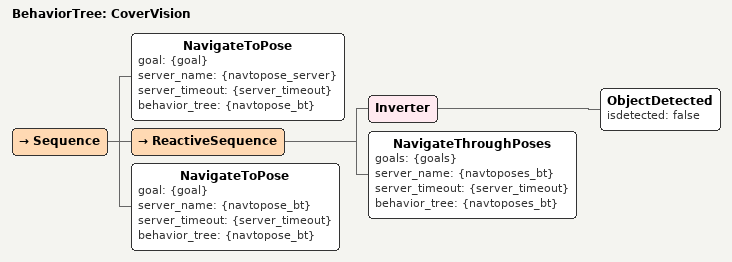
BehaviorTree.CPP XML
<?xml version="1.0" encoding="UTF-8"?>
<root BTCPP_format="3">
  <BehaviorTree ID="CoverVision">
    <Sequence>
      <NavigateToPose goal="{goal}"
                      server_name="{navtopose_server}"
                      server_timeout="{server_timeout}"
                      behavior_tree="{navtopose_bt}"/>
      <ReactiveSequence>
        <Inverter>
          <ObjectDetected isdetected="false"/>
        </Inverter>
        <NavigateThroughPoses goals="{goals}"
                              server_name="{navtoposes_bt}"
                              server_timeout="{server_timeout}"
                              behavior_tree="{navtoposes_bt}"/>
      </ReactiveSequence>
      <NavigateToPose goal="{goal}"
                      server_name="{navtopose_bt}"
                      server_timeout="{server_timeout}"
                      behavior_tree="{navtopose_bt}"/>
    </Sequence>
  </BehaviorTree>

</root>
